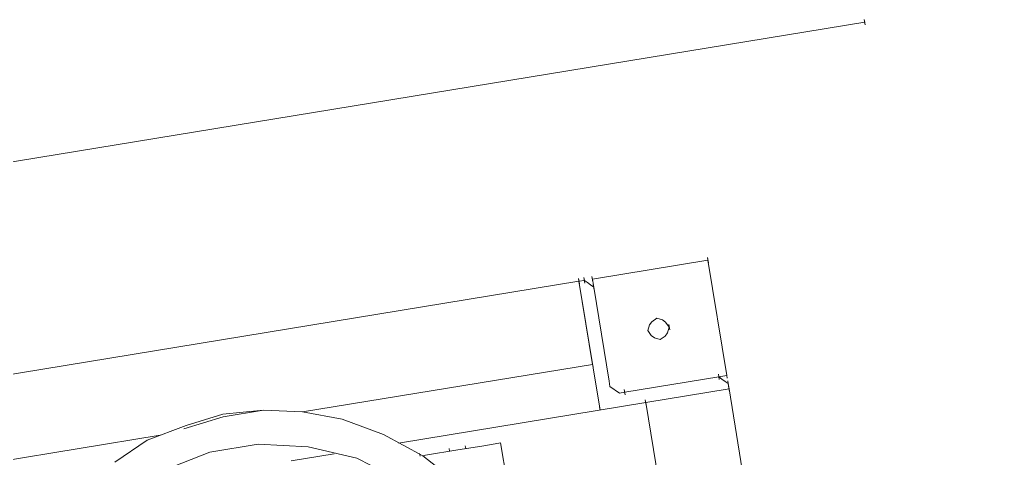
# Model space of a CAD drawing. Header units: metres. Extents: x 2 to 659295185, y -28 to 1124222152.
# Drawn here: x 655592.432 to 655593.181, y 1126535.68 to 1126536.019 of the extents above; entities that cross this region are included whole.
import ezdxf

# ---------------------------------------------------------------- set-up
doc = ezdxf.new("R2010")
doc.units = ezdxf.units.M
doc.header["$MEASUREMENT"] = 0
doc.layers.add('CCSM_C1_CUERPO CK$0$A-EQUIPOS', color=9, linetype='CONTINUOUS')

msp = doc.modelspace()

# ---------------------------------------------------------------- linework, layer by layer
at = {"layer": 'CCSM_C1_CUERPO CK$0$A-EQUIPOS', "lineweight": 5}
for p, q in [((655593.08364, 1126536.0186), (655593.08398, 1126536.01653)), ((655593.08364, 1126536.0186), (655593.08432, 1126536.01446)), ((655592.03416, 1126535.84445), (655593.08398, 1126536.01653)), ((655592.03416, 1126535.84445), (655593.08398, 1126536.01653)), ((655592.9631, 1126535.83299), (655592.87406, 1126535.8184)), ((655592.87406, 1126535.8184), (655592.9631, 1126535.83299)), ((655592.9631, 1126535.83299), (655592.96276, 1126535.83506)), ((655592.96276, 1126535.83506), (655592.96344, 1126535.83092)), ((655592.97769, 1126535.74395), (655592.9631, 1126535.83299)), ((655592.9631, 1126535.83299), (655592.97769, 1126535.74395)), ((655592.86371, 1126535.8167), (655592.3067, 1126535.7254)), ((655592.3067, 1126535.7254), (655592.86371, 1126535.8167)), ((655592.86371, 1126535.8167), (655592.86337, 1126535.81877)), ((655592.86337, 1126535.81877), (655592.86404, 1126535.81463)), ((655592.86404, 1126535.81463), (655592.86337, 1126535.81877)), ((655592.86337, 1126535.81877), (655592.86371, 1126535.8167)), ((655592.86785, 1126535.81738), (655592.86371, 1126535.8167)), ((655592.86785, 1126535.81738), (655592.86371, 1126535.8167)), ((655592.86371, 1126535.8167), (655592.88, 1126535.71731)), ((655592.86371, 1126535.8167), (655592.88, 1126535.71731)), ((655592.86371, 1126535.8167), (655592.87423, 1126535.75251)), ((655592.87423, 1126535.75251), (655592.86371, 1126535.8167)), ((655592.86785, 1126535.81738), (655592.86751, 1126535.81945)), ((655592.86751, 1126535.81945), (655592.86819, 1126535.81531)), ((655592.87026, 1126535.81565), (655592.86785, 1126535.81738)), ((655592.86785, 1126535.81738), (655592.87026, 1126535.81565)), ((655592.87267, 1126535.81392), (655592.87026, 1126535.81565)), ((655592.87026, 1126535.81565), (655592.87267, 1126535.81392)), ((655592.87406, 1126535.8184), (655592.87372, 1126535.82047)), ((655592.87372, 1126535.82047), (655592.8744, 1126535.81633)), ((655592.87406, 1126535.8184), (655592.87508, 1126535.81219)), ((655592.87508, 1126535.81219), (655592.87406, 1126535.8184)), ((655592.87508, 1126535.81219), (655592.87267, 1126535.81392)), ((655592.87267, 1126535.81392), (655592.87508, 1126535.81219)), ((655592.87474, 1126535.81426), (655592.87542, 1126535.81012)), ((655592.88696, 1126535.73971), (655592.87508, 1126535.81219)), ((655592.88696, 1126535.73971), (655592.87508, 1126535.81219)), ((655592.91985, 1126535.7855), (655592.91812, 1126535.78309)), ((655592.91985, 1126535.7855), (655592.91812, 1126535.78309)), ((655592.92365, 1126535.78825), (655592.91985, 1126535.7855)), ((655592.91985, 1126535.7855), (655592.92365, 1126535.78825)), ((655592.92813, 1126535.78686), (655592.92365, 1126535.78825)), ((655592.92365, 1126535.78825), (655592.92813, 1126535.78686)), ((655592.93054, 1126535.78513), (655592.92813, 1126535.78686)), ((655592.93054, 1126535.78513), (655592.92813, 1126535.78686)), ((655592.91673, 1126535.77861), (655592.91812, 1126535.78309)), ((655592.91812, 1126535.78309), (655592.91673, 1126535.77861)), ((655592.91948, 1126535.77481), (655592.91673, 1126535.77861)), ((655592.91673, 1126535.77861), (655592.91948, 1126535.77481)), ((655592.93054, 1126535.78513), (655592.93329, 1126535.78133)), ((655592.93329, 1126535.78133), (655592.93054, 1126535.78513)), ((655592.93329, 1126535.78133), (655592.9319, 1126535.77685)), ((655592.9319, 1126535.77685), (655592.93329, 1126535.78133)), ((655592.93295, 1126535.7834), (655592.93363, 1126535.77926)), ((655592.92189, 1126535.77308), (655592.91948, 1126535.77481)), ((655592.91948, 1126535.77481), (655592.92189, 1126535.77308)), ((655592.92637, 1126535.77169), (655592.92189, 1126535.77308)), ((655592.92637, 1126535.77169), (655592.92189, 1126535.77308)), ((655592.93017, 1126535.77444), (655592.92637, 1126535.77169)), ((655592.93017, 1126535.77444), (655592.92637, 1126535.77169)), ((655592.9319, 1126535.77685), (655592.93017, 1126535.77444)), ((655592.93017, 1126535.77444), (655592.9319, 1126535.77685)), ((655592.87423, 1126535.75251), (655592.6506, 1126535.71586)), ((655592.87423, 1126535.75251), (655592.6506, 1126535.71586)), ((655592.87389, 1126535.75458), (655592.87457, 1126535.75044)), ((655592.88662, 1126535.74178), (655592.8873, 1126535.73764)), ((655592.97148, 1126535.74294), (655592.89901, 1126535.73106)), ((655592.97148, 1126535.74294), (655592.89901, 1126535.73106)), ((655592.97114, 1126535.74501), (655592.97182, 1126535.74087)), ((655592.97148, 1126535.74294), (655592.97769, 1126535.74395)), ((655592.97769, 1126535.74395), (655592.97148, 1126535.74294)), ((655592.97389, 1126535.74121), (655592.97148, 1126535.74294)), ((655592.97389, 1126535.74121), (655592.97148, 1126535.74294)), ((655592.9763, 1126535.73947), (655592.97389, 1126535.74121)), ((655592.97389, 1126535.74121), (655592.9763, 1126535.73947)), ((655592.97803, 1126535.74188), (655592.97735, 1126535.74603)), ((655592.97769, 1126535.74395), (655592.97803, 1126535.74188)), ((655592.88763, 1126535.73557), (655592.88696, 1126535.73971)), ((655592.88696, 1126535.73971), (655592.88763, 1126535.73557)), ((655592.89486, 1126535.73038), (655592.88763, 1126535.73557)), ((655592.88763, 1126535.73557), (655592.89486, 1126535.73038)), ((655592.89867, 1126535.73313), (655592.89935, 1126535.72899)), ((655592.89867, 1126535.73313), (655592.89901, 1126535.73106)), ((655592.97939, 1126535.7336), (655592.9152, 1126535.72308)), ((655592.9152, 1126535.72308), (655592.97939, 1126535.7336)), ((655592.97939, 1126535.7336), (655592.9152, 1126535.72308)), ((655592.9152, 1126535.72308), (655592.97939, 1126535.7336)), ((655592.97871, 1126535.73774), (655592.9763, 1126535.73947)), ((655592.9763, 1126535.73947), (655592.97871, 1126535.73774)), ((655592.97871, 1126535.73774), (655592.97837, 1126535.73981)), ((655592.97837, 1126535.73981), (655592.97905, 1126535.73567)), ((655592.97871, 1126535.73774), (655592.97939, 1126535.7336)), ((655592.97871, 1126535.73774), (655592.97939, 1126535.7336)), ((655592.97905, 1126535.73567), (655592.97973, 1126535.73153)), ((655592.97905, 1126535.73567), (655592.97973, 1126535.73153)), ((655593.18099, 1126534.50364), (655592.97939, 1126535.7336)), ((655593.18099, 1126534.50364), (655592.97939, 1126535.7336)), ((655592.89901, 1126535.73106), (655592.89486, 1126535.73038)), ((655592.89486, 1126535.73038), (655592.89901, 1126535.73106)), ((655592.7247, 1126535.69186), (655592.9152, 1126535.72308)), ((655592.9152, 1126535.72308), (655592.7247, 1126535.69186)), ((655592.87966, 1126535.71938), (655592.88, 1126535.71731)), ((655592.88, 1126535.71731), (655592.87966, 1126535.71938)), ((655592.87966, 1126535.71938), (655592.88, 1126535.71731)), ((655592.9152, 1126535.72308), (655592.91486, 1126535.72515)), ((655592.91486, 1126535.72515), (655592.91554, 1126535.72101)), ((655592.91486, 1126535.72515), (655592.9152, 1126535.72308)), ((655592.91486, 1126535.72515), (655592.9152, 1126535.72308)), ((655592.91486, 1126535.72515), (655592.9152, 1126535.72308)), ((655592.9152, 1126535.72308), (655593.06861, 1126534.78715)), ((655593.06861, 1126534.78715), (655592.9152, 1126535.72308)), ((655592.58953, 1126535.71223), (655592.55915, 1126535.70299)), ((655592.55915, 1126535.70299), (655592.58953, 1126535.71223)), ((655592.58919, 1126535.7143), (655592.56088, 1126535.7054)), ((655592.58919, 1126535.7143), (655592.62059, 1126535.71732)), ((655592.62059, 1126535.71732), (655592.58919, 1126535.7143)), ((655592.62059, 1126535.71732), (655592.58953, 1126535.71223)), ((655592.6506, 1126535.71586), (655592.62059, 1126535.71732)), ((655592.62059, 1126535.71732), (655592.6506, 1126535.71586)), ((655592.68128, 1126535.71025), (655592.6506, 1126535.71586)), ((655592.56088, 1126535.7054), (655592.53084, 1126535.6941)), ((655592.71299, 1126535.69844), (655592.68128, 1126535.71025)), ((655592.54085, 1126535.69787), (655592.31723, 1126535.66121)), ((655592.54085, 1126535.69787), (655592.31723, 1126535.66121)), ((655592.7433, 1126535.68215), (655592.71299, 1126535.69844)), ((655592.71299, 1126535.69844), (655592.7433, 1126535.68215)), ((655592.53084, 1126535.6941), (655592.50596, 1126535.67726)), ((655592.50596, 1126535.67726), (655592.53084, 1126535.6941)), ((655592.57911, 1126535.685), (655592.61638, 1126535.69111)), ((655592.61638, 1126535.69111), (655592.65501, 1126535.68894)), ((655592.65501, 1126535.68894), (655592.69259, 1126535.68021)), ((655592.78885, 1126535.68961), (655592.77022, 1126535.68656)), ((655592.78885, 1126535.68961), (655592.77022, 1126535.68656)), ((655592.77609, 1126535.68965), (655592.77643, 1126535.68758)), ((655592.77643, 1126535.68758), (655592.77609, 1126535.68965)), ((655592.77609, 1126535.68965), (655592.77643, 1126535.68758)), ((655592.77643, 1126535.68758), (655592.77609, 1126535.68965)), ((655592.79921, 1126535.69131), (655592.78885, 1126535.68961)), ((655592.79921, 1126535.69131), (655592.78885, 1126535.68961)), ((655592.80335, 1126535.69199), (655592.79921, 1126535.69131)), ((655592.79921, 1126535.69131), (655592.80335, 1126535.69199)), ((655592.80335, 1126535.69199), (655592.80844, 1126535.66093)), ((655592.5432, 1126535.67061), (655592.57911, 1126535.685)), ((655592.675, 1126535.68371), (655592.64187, 1126535.67828)), ((655592.675, 1126535.68371), (655592.64187, 1126535.67828)), ((655592.74089, 1126535.68388), (655592.74123, 1126535.68181)), ((655592.74123, 1126535.68181), (655592.74089, 1126535.68388)), ((655592.74089, 1126535.68388), (655592.74123, 1126535.68181)), ((655592.74123, 1126535.68181), (655592.74089, 1126535.68388)), ((655592.74537, 1126535.68249), (655592.7433, 1126535.68215)), ((655592.74537, 1126535.68249), (655592.7433, 1126535.68215)), ((655592.77015, 1126535.66103), (655592.7433, 1126535.68215)), ((655592.77022, 1126535.68656), (655592.74537, 1126535.68249)), ((655592.77022, 1126535.68656), (655592.74537, 1126535.68249)), ((655592.76367, 1126535.68761), (655592.76401, 1126535.68554)), ((655592.76401, 1126535.68554), (655592.76367, 1126535.68761)), ((655592.76367, 1126535.68761), (655592.76401, 1126535.68554)), ((655592.76401, 1126535.68554), (655592.76367, 1126535.68761)), ((655592.69259, 1126535.68021), (655592.72738, 1126535.66253))]:
    msp.add_line(p, q, dxfattribs=at)

doc.saveas('drawing.dxf')
